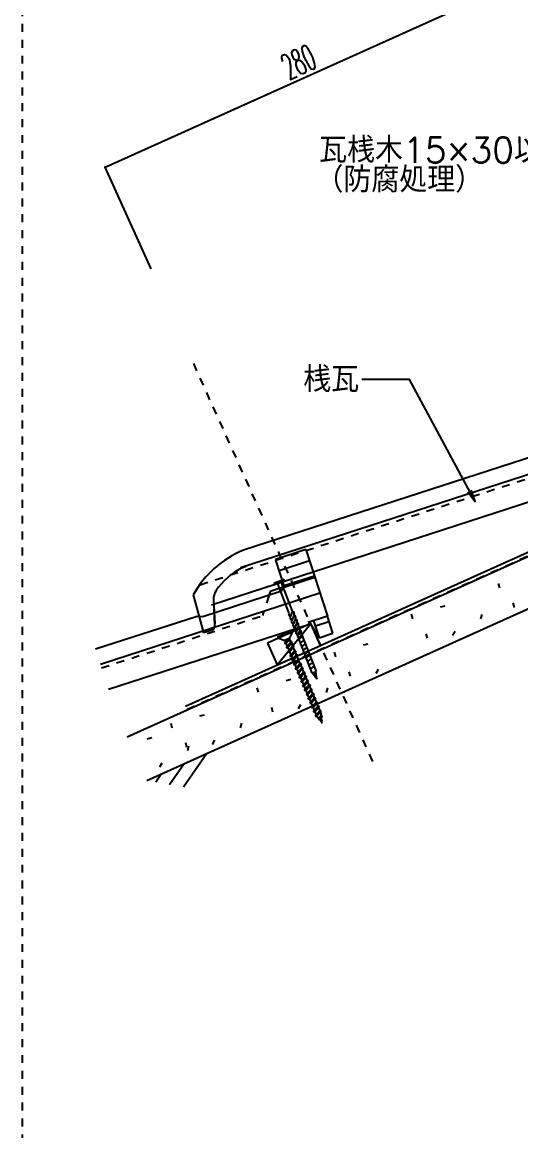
# Model space of a CAD drawing. Extents: x -1727 to 4652, y -2308 to 2357.
# Drawn here: x 0 to 314, y 15 to 714 of the extents above; entities that cross this region are included whole.
import ezdxf

# ---------------------------------------------------------------- set-up
doc = ezdxf.new("R2010")
doc.units = 0
doc.header["$LTSCALE"] = 5
doc.linetypes.add('DOT', pattern=[2, 1, -1])
for name, color, linetype in [('0-1', 7, 'CONTINUOUS'), ('0-2', 7, 'CONTINUOUS'), ('0-3', 7, 'CONTINUOUS'), ('0-4', 7, 'CONTINUOUS'), ('0-A', 7, 'CONTINUOUS'), ('0-F', 7, 'CONTINUOUS')]:
    doc.layers.add(name, color=color, linetype=linetype)
doc.styles.get("Standard").update_dxf_attribs({"font": 'txt.shx', "bigfont": 'extfont.shx'})

msp = doc.modelspace()

# ---------------------------------------------------------------- linework, layer by layer
at = {"layer": '0-1', "color": 7, "linetype": 'CONTINUOUS'}
for p, q in [((102.9661, 282.9583), (723.1989, 562.0598)), ((160.6601, 308.8954), (181.8424, 334.9014))]:
    msp.add_line(p, q, dxfattribs=at)
at = {"layer": '0-1', "color": 7, "linetype": 'DOT'}
msp.add_line((103.8861, 280.9108), (723.5402, 559.7519), dxfattribs=at)
at = {"layer": '0-1', "color": 4, "linetype": 'CONTINUOUS'}
for p, q in [((164.9986, 362.6948), (158.6383, 360.2332)), ((158.6383, 360.2332), (158.9231, 359.4973)), ((158.9231, 359.4973), (165.2835, 361.9589)), ((161.0874, 359.9529), (160.3605, 360.0536)), ((161.0874, 359.9529), (160.3605, 360.0536)), ((163.3771, 360.839), (161.0874, 359.9529)), ((168.0883, 341.8638), (161.0874, 359.9529)), ((163.3771, 360.839), (163.8461, 361.4026)), ((170.3777, 342.7509), (163.3771, 360.839)), ((165.2835, 361.9589), (164.9986, 362.6948)), ((170.3777, 342.7509), (168.7363, 338.825)), ((168.1325, 341.9348), (167.821, 341.19)), ((171.2958, 340.3784), (169.6544, 336.4527)), ((171.2958, 340.3784), (169.6544, 336.4527)), ((172.214, 338.0061), (170.5726, 334.0804)), ((172.214, 338.0061), (170.5726, 334.0804)), ((173.1321, 335.6338), (171.4908, 331.7079)), ((173.1321, 335.6338), (171.4908, 331.7079)), ((170.1178, 330.192), (160.8442, 326.2866)), ((161.0056, 325.9034), (170.2791, 329.8088)), ((170.2791, 329.8088), (168.3159, 325.5074)), ((170.2791, 329.8088), (170.1178, 330.192)), ((174.0503, 333.2614), (172.4089, 329.3356)), ((174.0503, 333.2614), (172.4089, 329.3356)), ((172.6081, 328.3735), (175.9972, 329.6852)), ((172.6517, 329.4008), (182.6178, 303.6502)), ((176.0401, 329.4114), (173.0476, 327.2644)), ((174.9684, 330.889), (174.1693, 328.9778)), ((174.9684, 330.889), (174.1693, 328.9778)), ((175.2517, 330.4071), (185.2177, 304.6565)), ((160.8442, 326.2866), (161.0056, 325.9034)), ((161.0056, 325.9034), (165.4386, 324.2957)), ((166.0131, 323.1759), (165.269, 322.5558)), ((165.269, 322.5558), (165.7811, 323.0782)), ((165.269, 322.5558), (166.2341, 322.4738)), ((168.3079, 325.504), (165.4386, 324.2957)), ((165.4626, 324.3058), (165.9578, 323.1298)), ((168.9636, 324.4184), (165.7811, 323.0782)), ((168.803, 324.3508), (165.9257, 323.1391)), ((165.9497, 323.1492), (165.9578, 323.1298)), ((167.3723, 323.7483), (166.2341, 322.4738)), ((166.2341, 322.4738), (167.0112, 320.6285)), ((170.2527, 323.0956), (166.3955, 319.8808)), ((167.0112, 320.6285), (169.2876, 323.1775)), ((169.637, 322.3479), (167.3606, 319.7988)), ((168.3079, 325.504), (168.795, 324.3474)), ((170.2527, 323.0956), (169.2876, 323.1775)), ((170.2527, 323.0956), (169.637, 322.3479)), ((169.637, 322.3479), (170.4254, 320.4759)), ((176.9463, 327.0701), (173.9538, 324.9231)), ((177.8524, 324.7287), (174.8599, 322.5817)), ((178.7586, 322.3873), (175.766, 320.2404)), ((166.3955, 319.8808), (167.0112, 320.6285)), ((166.3955, 319.8808), (167.3606, 319.7988)), ((167.3606, 319.7988), (168.1489, 317.9269)), ((171.3904, 320.394), (167.5333, 317.1792)), ((167.5333, 317.1792), (168.1489, 317.9269)), ((167.5333, 317.1792), (168.4983, 317.0972)), ((168.1489, 317.9269), (170.4254, 320.4759)), ((170.7748, 319.6463), (168.4983, 317.0972)), ((168.4983, 317.0972), (169.2867, 315.2253)), ((172.5281, 317.6924), (168.671, 314.4776)), ((168.671, 314.4776), (169.2867, 315.2253)), ((169.2867, 315.2253), (171.5631, 317.7744)), ((171.9125, 316.9447), (169.6361, 314.3956)), ((173.6659, 314.9908), (169.8087, 311.776)), ((170.4244, 312.5237), (172.7008, 315.0728)), ((171.3904, 320.394), (170.4254, 320.4759)), ((171.3904, 320.394), (170.7748, 319.6463)), ((170.7748, 319.6463), (171.5631, 317.7744)), ((172.5281, 317.6924), (171.5631, 317.7744)), ((172.5281, 317.6924), (171.9125, 316.9447)), ((171.9125, 316.9447), (172.7008, 315.0728)), ((173.6659, 314.9908), (172.7008, 315.0728)), ((173.6659, 314.9908), (173.0502, 314.2431)), ((179.6647, 320.046), (176.6722, 317.8991)), ((180.5709, 317.7046), (177.5784, 315.5577)), ((181.477, 315.3633), (178.4845, 313.2163)), ((168.671, 314.4776), (169.6361, 314.3956)), ((169.6361, 314.3956), (170.4244, 312.5237)), ((169.6361, 314.3956), (170.4244, 312.5237)), ((169.8087, 311.776), (170.4244, 312.5237)), ((169.8087, 311.776), (170.7738, 311.694)), ((173.0502, 314.2431), (170.7738, 311.694)), ((170.7738, 311.694), (171.5621, 309.8221)), ((174.8036, 312.2892), (170.9465, 309.0744)), ((170.9465, 309.0744), (171.5621, 309.8221)), ((170.9465, 309.0744), (171.9115, 308.9925)), ((171.5621, 309.8221), (173.8385, 312.3712)), ((174.1879, 311.5415), (171.9115, 308.9925)), ((171.9115, 308.9925), (172.6998, 307.1205)), ((175.9413, 309.5876), (172.0842, 306.3728)), ((172.6998, 307.1205), (174.9763, 309.6696)), ((175.3257, 308.8399), (173.0492, 306.2909)), ((173.0502, 314.2431), (173.8385, 312.3712)), ((174.8036, 312.2892), (173.8385, 312.3712)), ((174.8036, 312.2892), (174.1879, 311.5415)), ((174.1879, 311.5415), (174.9763, 309.6696)), ((175.9413, 309.5876), (174.9763, 309.6696)), ((175.9413, 309.5876), (175.3257, 308.8399)), ((175.3257, 308.8399), (176.114, 306.968)), ((182.3832, 313.022), (179.3907, 310.875)), ((183.2893, 310.6806), (180.2968, 308.5336)), ((184.1955, 308.3392), (181.203, 306.1922)), ((172.0842, 306.3728), (172.6998, 307.1205)), ((172.0842, 306.3728), (173.0492, 306.2909)), ((173.0492, 306.2909), (173.8376, 304.4189)), ((177.0791, 306.886), (173.2219, 303.6712)), ((173.2219, 303.6712), (173.8376, 304.4189)), ((173.2219, 303.6712), (174.187, 303.5893)), ((173.8376, 304.4189), (176.114, 306.968)), ((176.4634, 306.1383), (174.187, 303.5893)), ((174.187, 303.5893), (174.9753, 301.7173)), ((178.2168, 304.1844), (174.3596, 300.9697)), ((174.3596, 300.9697), (174.9753, 301.7173)), ((174.3596, 300.9697), (175.3247, 300.8877)), ((174.9753, 301.7173), (177.2517, 304.2664)), ((177.6011, 303.4367), (175.3247, 300.8877)), ((175.3247, 300.8877), (176.113, 299.0157)), ((179.3545, 301.4828), (175.4974, 298.2681)), ((176.113, 299.0157), (178.3895, 301.5648)), ((177.0791, 306.886), (176.114, 306.968)), ((178.7389, 300.7351), (176.4624, 298.1861)), ((177.0791, 306.886), (176.4634, 306.1383)), ((176.4634, 306.1383), (177.2517, 304.2664)), ((178.2168, 304.1844), (177.2517, 304.2664)), ((178.2168, 304.1844), (177.6011, 303.4367)), ((177.6011, 303.4367), (178.3895, 301.5648)), ((179.3545, 301.4828), (178.3895, 301.5648)), ((179.3545, 301.4828), (178.7389, 300.7351)), ((178.7389, 300.7351), (179.5272, 298.8632)), ((185.6421, 299.9074), (182.844, 303.7375)), ((184.2795, 303.4281), (185.6421, 299.9074)), ((185.6421, 299.9074), (185.1337, 304.6236)), ((175.4974, 298.2681), (176.113, 299.0157)), ((175.4974, 298.2681), (176.4624, 298.1861)), ((176.4624, 298.1861), (177.2508, 296.3141)), ((180.4923, 298.7812), (176.6351, 295.5665)), ((176.6351, 295.5665), (177.2508, 296.3141)), ((176.6351, 295.5665), (177.6002, 295.4845)), ((177.2508, 296.3141), (179.5272, 298.8632)), ((179.8766, 298.0335), (177.6002, 295.4845)), ((177.6002, 295.4845), (178.3885, 293.6125)), ((181.63, 296.0796), (177.7728, 292.8649)), ((177.7728, 292.8649), (178.3885, 293.6125)), ((178.3885, 293.6125), (180.6649, 296.1616)), ((181.0143, 295.3319), (178.7379, 292.7829)), ((180.4923, 298.7812), (179.5272, 298.8632)), ((180.4923, 298.7812), (179.8766, 298.0335)), ((179.8766, 298.0335), (180.6649, 296.1616)), ((181.63, 296.0796), (180.6649, 296.1616)), ((181.63, 296.0796), (181.0143, 295.3319)), ((181.0143, 295.3319), (181.8027, 293.46)), ((177.7728, 292.8649), (178.7379, 292.7829)), ((178.7379, 292.7829), (179.5262, 290.9109)), ((182.7677, 293.378), (178.9106, 290.1633)), ((178.9106, 290.1633), (179.5262, 290.9109)), ((178.9106, 290.1633), (179.8756, 290.0813)), ((179.5262, 290.9109), (181.8027, 293.46)), ((182.1521, 292.6303), (179.8756, 290.0813)), ((179.8756, 290.0813), (180.664, 288.2094)), ((183.9054, 290.6764), (180.0483, 287.4617)), ((180.0483, 287.4617), (180.664, 288.2094)), ((180.0483, 287.4617), (181.0134, 287.3797)), ((180.664, 288.2094), (182.9404, 290.7584)), ((183.2898, 289.9287), (181.0134, 287.3797)), ((181.0134, 287.3797), (181.8017, 285.5078)), ((185.0432, 287.9748), (181.186, 284.7601)), ((181.8017, 285.5078), (184.0781, 288.0568)), ((182.7677, 293.378), (181.8027, 293.46)), ((184.4275, 287.2271), (182.1511, 284.6781)), ((182.7677, 293.378), (182.1521, 292.6303)), ((182.1521, 292.6303), (182.9404, 290.7584)), ((183.9054, 290.6764), (182.9404, 290.7584)), ((183.9054, 290.6764), (183.2898, 289.9287)), ((183.2898, 289.9287), (184.0781, 288.0568)), ((185.0432, 287.9748), (184.0781, 288.0568)), ((185.0432, 287.9748), (184.4275, 287.2271)), ((184.4275, 287.2271), (185.2158, 285.3552)), ((181.186, 284.7601), (181.8017, 285.5078)), ((181.186, 284.7601), (182.1511, 284.6781)), ((182.1511, 284.6781), (182.9394, 282.8062)), ((186.1809, 285.2732), (182.3238, 282.0585)), ((182.3238, 282.0585), (182.9394, 282.8062)), ((182.3238, 282.0585), (183.2888, 281.9765)), ((182.9394, 282.8062), (185.2158, 285.3552)), ((185.5652, 284.5255), (183.2888, 281.9765)), ((183.2888, 281.9765), (184.0771, 280.1046)), ((187.3186, 282.5716), (183.4615, 279.3569)), ((183.4615, 279.3569), (184.0771, 280.1046)), ((184.0771, 280.1046), (186.3536, 282.6536)), ((186.703, 281.8239), (184.4265, 279.2749)), ((188.4564, 279.87), (184.5992, 276.6553)), ((185.2149, 277.403), (187.4913, 279.952)), ((186.1809, 285.2732), (185.2158, 285.3552)), ((186.1809, 285.2732), (185.5652, 284.5255)), ((185.5652, 284.5255), (186.3536, 282.6536)), ((187.3186, 282.5716), (186.3536, 282.6536)), ((187.3186, 282.5716), (186.703, 281.8239)), ((186.703, 281.8239), (187.4913, 279.952)), ((188.4564, 279.87), (187.4913, 279.952)), ((188.4564, 279.87), (187.8407, 279.1224)), ((183.4615, 279.3569), (184.4265, 279.2749)), ((184.4265, 279.2749), (185.2149, 277.403)), ((184.5992, 276.6553), (185.2149, 277.403)), ((184.5992, 276.6553), (185.6085, 276.6229)), ((187.8407, 279.1224), (185.6085, 276.6229)), ((186.7841, 275.1845), (185.6085, 276.6229)), ((189.1095, 276.7645), (186.5115, 274.5993)), ((186.5115, 274.5993), (186.7841, 275.1845)), ((186.5115, 274.5993), (187.3051, 274.5471)), ((186.7841, 275.1845), (188.4275, 277.0248)), ((188.5494, 275.9404), (187.3051, 274.5471)), ((188.6024, 272.9598), (187.3051, 274.5471)), ((187.8407, 279.1224), (188.3195, 277.9854)), ((188.4275, 277.0248), (188.3195, 277.9854)), ((189.1095, 276.7645), (188.4275, 277.0248)), ((188.4276, 272.5393), (188.6024, 272.9598)), ((188.4276, 272.5393), (188.7348, 272.7979)), ((189.1095, 276.7645), (188.5494, 275.9404)), ((188.8245, 273.4937), (188.5494, 275.9404)), ((188.9295, 272.5596), (188.7348, 272.7979)), ((189.2779, 273.2551), (188.8245, 273.4937)), ((188.8882, 272.9271), (189.2779, 273.2551)), ((188.9295, 272.5596), (188.8882, 272.9271)), ((188.4276, 272.5393), (188.9295, 272.5596))]:
    msp.add_line(p, q, dxfattribs=at)
at = {"layer": '0-1', "color": 3, "linetype": 'CONTINUOUS'}
msp.add_lwpolyline([(154.4937, 322.5697), (160.6601, 308.8954), (188.0087, 321.227), (181.8424, 334.9014), (154.4937, 322.5697)], close=True, dxfattribs=at)
at = {"layer": '0-1', "color": 4, "linetype": 'CONTINUOUS'}
msp.add_lwpolyline([(168.9636, 324.4184), (168.9708, 324.3527), (168.979, 324.2872), (168.9882, 324.2219), (168.9985, 324.1568), (169.0098, 324.0918), (169.0221, 324.0271), (169.0354, 323.9627), (169.0497, 323.8985), (169.065, 323.8345), (169.0812, 323.7708), (169.0985, 323.7074), (169.1168, 323.6444), (169.1361, 323.5816), (169.1564, 323.5191), (169.1776, 323.457), (169.1998, 323.3953), (169.223, 323.3339), (169.2472, 323.2729), (169.2723, 323.2123), (169.2983, 323.1521)], dxfattribs=at)
for centre, radius, start, end in [((169.6622, 341.11), 1.79, 335.8763, 426.4387), ((170.1149, 341.3309), 2.2981, 183.5154, 239.817), ((171.0301, 338.9659), 2.2981, 183.5154, 239.817), ((171.9483, 336.5936), 2.2981, 183.5154, 239.817), ((170.5803, 338.7377), 1.79, 335.8763, 426.4387), ((171.4984, 336.3654), 1.79, 335.8763, 426.4387), ((172.4166, 333.993), 1.79, 335.8763, 426.4387), ((172.8664, 334.2213), 2.2981, 183.5154, 239.817), ((173.7846, 331.8489), 2.2981, 183.5154, 239.817), ((174.7028, 329.4765), 2.2981, 183.5154, 207.9698), ((173.3348, 331.6206), 1.79, 335.8763, 426.4387), ((174.2529, 329.2483), 1.79, 14.0306, 66.4387), ((183.4297, 302.9706), 0.9653, 28.3196, 127.3888), ((185.2161, 303.6619), 0.9653, 94.9262, 193.9954)]:
    msp.add_arc(centre, radius, start, end, dxfattribs=at)
at = {"layer": '0-2', "color": 2, "linetype": 'CONTINUOUS'}
for p, q in [((442.8241, 469.121), (137.4693, 369.9987)), ((365.6044, 454.5881), (139.4073, 381.1619)), ((119.2481, 346.8466), (437.1171, 449.9465)), ((178.7337, 381.6346), (159.5236, 375.4039)), ((178.7208, 381.6304), (192.3328, 339.6982)), ((159.7058, 374.8424), (165.1636, 358.0154)), ((181.0544, 374.4796), (161.8444, 368.2488)), ((184.5159, 364.3142), (156.1673, 355.1117)), ((164.4118, 357.7715), (184.3736, 364.2461)), ((184.1674, 364.8819), (164.9574, 358.6511)), ((163.3591, 355.3275), (164.4118, 357.7715)), ((187.4761, 354.0268), (49.3292, 309.1824)), ((107.8443, 353.0652), (114.3291, 329.0253)), ((163.3591, 355.3275), (113.8089, 339.256)), ((120.5566, 350.1186), (121.3529, 334.8312)), ((156.1673, 355.1117), (155.346, 352.495)), ((121.4184, 333.8568), (120.8926, 343.7626)), ((110.2564, 339.4939), (46.2358, 318.7121)), ((113.8089, 339.256), (110.2564, 339.4939)), ((192.3864, 339.533), (180.1202, 335.5512)), ((187.1085, 326.0519), (181.1435, 335.8834)), ((183.6526, 336.6979), (187.1085, 326.0519)), ((193.2876, 336.1244), (184.7396, 333.3496)), ((195.8423, 328.887), (192.3864, 339.533)), ((54.4046, 293.542), (181.7691, 334.8523)), ((120.1726, 330.9512), (114.3291, 329.0253)), ((187.1085, 326.0519), (195.8423, 328.887))]:
    msp.add_line(p, q, dxfattribs=at)
at = {"layer": '0-2', "color": 2, "linetype": 'DOT'}
for p, q in [((112.1292, 359.4206), (406.7625, 455.0624)), ((155.346, 352.495), (151.4145, 339.9682)), ((50.0201, 307.0543), (151.4145, 339.9682))]:
    msp.add_line(p, q, dxfattribs=at)
at = {"layer": '0-2', "color": 2, "linetype": 'CONTINUOUS'}
for centre, radius, start, end in [((163.3131, 322.5299), 63.3182, 112.1821, 151.1674), ((156.1412, 333.442), 40.5271, 112.0714, 143.0198), ((132.0147, 349.8425), 11.4753, 135.9538, 177.6759), ((118.2771, 333.6475), 3.202, 298.1619, 360.3977)]:
    msp.add_arc(centre, radius, start, end, dxfattribs=at)
at = {"layer": '0-3', "color": 7, "linetype": 'CONTINUOUS'}
for p, q in [((52.3384, 622.7206), (307.6769, 737.6216)), ((81.2452, 558.4824), (52.3384, 622.7206))]:
    msp.add_line(p, q, dxfattribs=at)
for points in [[(285.4401, 411.8863), (244.1151, 488.8643), (214.1151, 488.8643)], [(280.7913, 417.903), (285.4401, 411.8863), (282.994, 419.0855)]]:
    msp.add_lwpolyline(points, dxfattribs=at)
at = {"layer": '0-3', "color": 7}
msp.add_point((52.3384, 622.7206), dxfattribs=at)
at = {"layer": '0-4', "color": 4, "linetype": 'CONTINUOUS'}
for p, q in [((66.1301, 263.638), (723.454, 559.433)), ((78.5003, 236.1165), (723.5132, 526.3716))]:
    msp.add_line(p, q, dxfattribs=at)
at = {"layer": '0-4', "color": 7, "linetype": 'CONTINUOUS'}
for p, q in [((300.0137, 360.2973), (300.7845, 357.3985)), ((263.5518, 345.4076), (266.4511, 346.1783)), ((309.1941, 348.0073), (309.9649, 345.1079)), ((245.1342, 340.8413), (245.905, 337.9424)), ((289.6216, 340.7543), (288.8395, 337.8585)), ((254.3146, 328.5513), (255.0854, 325.6518)), ((272.7261, 330.0491), (271.2211, 327.4538)), ((215.0777, 321.4491), (217.977, 322.2198)), ((196.6602, 316.8827), (197.431, 313.9839)), ((205.8406, 304.5927), (206.6114, 301.6933)), ((224.2521, 306.0906), (222.747, 303.4952)), ((147.8685, 294.5284), (148.6393, 291.6295)), ((166.2861, 299.0948), (169.1854, 299.8655)), ((192.3559, 294.4414), (191.5738, 291.5456)), ((157.0489, 282.2384), (157.8197, 279.3389)), ((175.4604, 283.7362), (173.9554, 281.1409)), ((112.0424, 276.7511), (114.9417, 277.5218)), ((93.6249, 272.1847), (94.3956, 269.2858)), ((138.1122, 272.0977), (137.3301, 269.2019)), ((78.7773, 262.2853), (81.6766, 263.056)), ((102.8053, 259.8947), (103.576, 256.9952)), ((121.2167, 261.3925), (119.7117, 258.7972)), ((101.5642, 231.9772), (116.4065, 253.1742)), ((104.8471, 257.632), (104.065, 254.7362)), ((87.9516, 246.9268), (86.4466, 244.3315)), ((92.8883, 233.5343), (102.1474, 246.7576)), ((84.2123, 235.0913), (87.8882, 240.341))]:
    msp.add_line(p, q, dxfattribs=at)
at = {"layer": '0-A', "color": 7, "linetype": 'DOT'}
msp.add_line((0, 2352.946), (0, -2307.9224), dxfattribs=at)
at = {"layer": '0-F', "color": 1, "linetype": 'DOT'}
msp.add_line((220.9236, 248.0819), (106.7357, 501.8363), dxfattribs=at)

# ---------------------------------------------------------------- texts
at = {"layer": '0-3', "color": 7, "width": 0.5}
msp.add_text('280', height=16, rotation=24.2275, dxfattribs=at).set_placement((168.0386, 677.5266))
at = {"layer": '0-3', "color": 7}
for s, p in [('瓦桟木15×30以上', (187.1224, 625.4812)), ('（防腐処理）', (184.8385, 606.7979)), ('桟瓦', (177.1151, 480.8643))]:
    msp.add_text(s, height=16, dxfattribs=at).set_placement(p)

doc.saveas('drawing.dxf')
